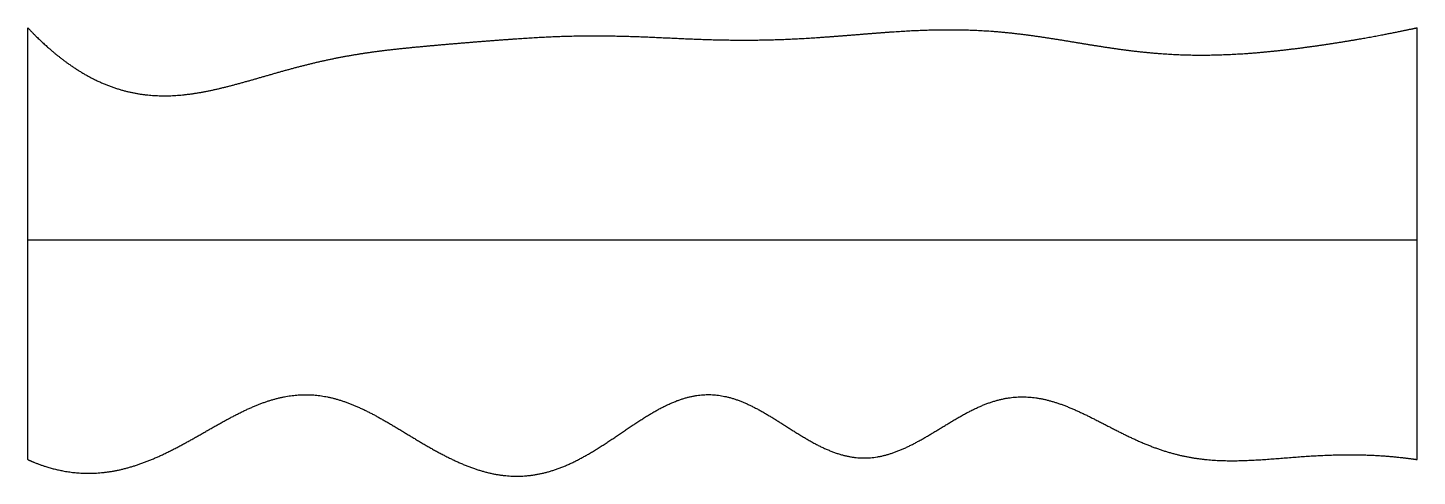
# Model space of a CAD drawing. Header units: millimetres. Extents: x 0 to 10, y -0.2 to 3.1.
import ezdxf

# ---------------------------------------------------------------- set-up
doc = ezdxf.new("R2010")
doc.units = ezdxf.units.MM
doc.layers.get('0').update_dxf_attribs({"linetype": 'CONTINUOUS'})

msp = doc.modelspace()

# ---------------------------------------------------------------- linework, layer by layer
for points in [[(0, -0.055), (0, 0.069), (0, 0.318), (0, 0.691), (0, 1.189), (0, 1.811), (0, 2.309), (0, 2.682), (0, 2.931), (0, 3.055)], [(0, 3.055), (0.038, 3.015), (0.113, 2.939), (0.227, 2.838), (0.379, 2.728), (0.572, 2.632), (0.766, 2.576), (0.962, 2.557), (1.16, 2.571), (1.358, 2.609), (1.558, 2.663), (1.758, 2.722), (1.959, 2.779), (2.159, 2.827), (2.36, 2.865), (2.56, 2.893), (2.761, 2.914), (2.961, 2.932), (3.162, 2.949), (3.363, 2.965), (3.565, 2.98), (3.766, 2.992), (3.968, 2.998), (4.169, 2.998), (4.371, 2.993), (4.572, 2.984), (4.773, 2.974), (4.975, 2.967), (5.176, 2.965), (5.377, 2.968), (5.578, 2.977), (5.78, 2.991), (5.981, 3.007), (6.183, 3.024), (6.385, 3.037), (6.586, 3.043), (6.787, 3.041), (6.988, 3.029), (7.189, 3.006), (7.39, 2.976), (7.59, 2.942), (7.791, 2.909), (7.991, 2.882), (8.192, 2.864), (8.394, 2.856), (8.595, 2.859), (8.797, 2.87), (8.998, 2.889), (9.2, 2.914), (9.4, 2.943), (9.601, 2.976), (9.761, 3.006), (9.88, 3.03), (9.96, 3.047), (10, 3.055)], [(10, -0.055), (10, 0.069), (10, 0.318), (10, 0.691), (10, 1.189), (10, 1.811), (10, 2.309), (10, 2.682), (10, 2.931), (10, 3.055)], [(0, 1.527), (0.4, 1.527), (1.2, 1.527), (2.4, 1.527), (4, 1.527), (6, 1.527), (7.6, 1.527), (8.8, 1.527), (9.6, 1.527), (10, 1.527)], [(0, -0.055), (0.041, -0.074), (0.124, -0.107), (0.248, -0.143), (0.412, -0.164), (0.616, -0.148), (0.818, -0.091), (1.02, -0.001), (1.22, 0.111), (1.418, 0.228), (1.616, 0.331), (1.811, 0.401), (2.006, 0.425), (2.2, 0.398), (2.395, 0.324), (2.59, 0.216), (2.788, 0.092), (2.989, -0.027), (3.192, -0.122), (3.397, -0.178), (3.602, -0.184), (3.807, -0.136), (4.01, -0.039), (4.21, 0.093), (4.408, 0.233), (4.604, 0.351), (4.798, 0.421), (4.993, 0.422), (5.188, 0.353), (5.384, 0.235), (5.581, 0.102), (5.778, -0.007), (5.975, -0.06), (6.173, -0.039), (6.37, 0.047), (6.567, 0.169), (6.764, 0.293), (6.961, 0.382), (7.16, 0.412), (7.359, 0.38), (7.56, 0.299), (7.761, 0.193), (7.963, 0.087), (8.165, 0.004), (8.369, -0.047), (8.572, -0.067), (8.776, -0.064), (8.98, -0.049), (9.184, -0.031), (9.388, -0.02), (9.592, -0.018), (9.755, -0.026), (9.878, -0.038), (9.959, -0.049), (10, -0.055)]]:
    msp.add_open_spline(points, degree=5)

doc.saveas('drawing.dxf')
